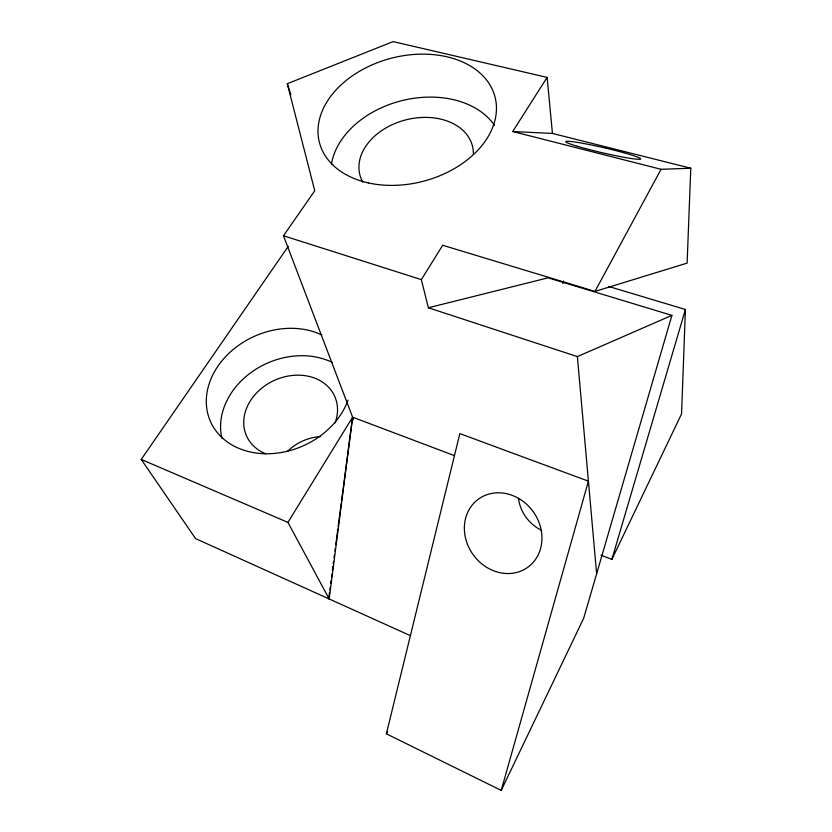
<?xml version="1.0" encoding="UTF-8"?>
<svg xmlns="http://www.w3.org/2000/svg" width="832" height="832" viewBox="0 0 832 832"><rect width="100%" height="100%" fill="white"/><g stroke="black" fill="none" stroke-linecap="round" stroke-linejoin="round"><path stroke-width="1.25" d="M608.785 286.499L685.412 309.483L681.564 413.889L611.863 559.416L600.995 555.131M454.324 455.593L352.612 417.175L352.997 419.734L352.612 417.175L283.473 235.758L314.756 190.778L287.29 83.72L393.11 41.6L547.123 77.397L512.699 131.508L552.438 133.442L690.778 168.23L687.118 263.12L594.974 291.408L442.686 245.263L421.346 279.614L428.376 307.767L577.377 356.595L671.902 315.37L583.669 618.28L501.228 790.4L386.37 733.814L459.846 433.607L588.411 481.156L501.228 790.4M287.934 522.402L352.612 417.175L329.181 598.967L287.934 522.402L141.222 459.441L288.278 246.314M328.65 598.728L329.503 592.29M329.846 589.711L330.179 587.142M330.689 583.274L331.032 580.694M331.542 576.836L331.885 574.257M332.394 570.398L332.904 566.54M333.237 563.961L333.58 561.382M334.09 557.523L334.433 554.944M334.942 551.086L335.275 548.506M335.785 544.648L337.823 529.194M338.166 526.625L341.224 503.443M341.567 500.874L352.612 417.175M562.89 283.587L563.555 281.07M611.863 559.416L685.412 309.483M386.37 733.814L387.577 731.536M594.974 291.408L661.066 169.302L690.778 168.23M428.376 307.767L548.07 277.826L671.902 315.37M512.699 131.508L661.066 169.302M283.473 235.758L421.346 279.614M410.623 635.752L195.582 538.616L141.222 459.441M287.29 83.72L290.898 94.796M547.123 77.397L552.438 133.442M577.377 356.595L596.627 573.81M265.71 453.814A48.318 39.291 -24.4 0 1 249.049 403.052A48.318 39.291 -24.4 0 1 308.953 376.397A48.318 39.291 -24.4 0 1 335.119 422.926M287.706 451.162A44.678 37.658 -25.1 0 1 320.497 436.561M221.863 438.152A72.509 58.978 -24.4 0 1 253.022 371.134A72.509 58.978 -24.4 0 1 332.124 362.357M348.015 400.14A74.922 59.956 -24.2 0 1 249.361 451.766A74.922 59.956 -24.2 0 1 216.102 368.971A74.922 59.956 -24.2 0 1 321.849 335.005M540.894 529.974A38.106 34.33 51.7 0 1 518.471 498.451M362.877 182.291A58.094 41.839 -14.4 0 1 405.829 119.86A58.094 41.839 -14.4 0 1 473.366 154.034M331.458 164.143A87.183 62.816 -14.4 0 1 403.177 100.329A87.183 62.816 -14.4 0 1 494.478 125.372M464.37 527.717A42.078 36.93 54 0 0 522.153 570.544A42.078 36.93 54 0 0 522.943 501.249A42.078 36.93 54 0 0 464.37 527.717M577.314 146.266A38.428 2.631 13 0 0 639.683 159.276A38.428 2.631 13 0 0 593.029 145.33A38.428 2.631 13 0 0 577.314 146.266M368.285 182.905A90.709 63.575 -14.6 0 0 496.226 103.688A90.709 63.575 -14.6 0 0 357.167 72.686A90.709 63.575 -14.6 0 0 368.285 182.905"/></g></svg>
